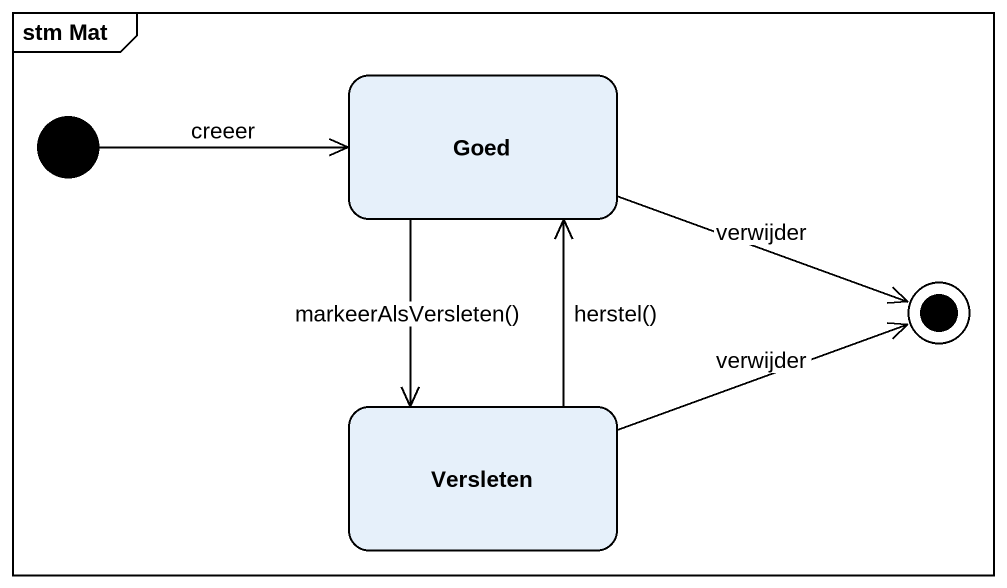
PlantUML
@startuml
mainframe stm Mat
hide empty description
state Goed
state Versleten
[*] -right-> Goed : creeer
Goed --> Versleten : markeerAlsVersleten()
Versleten -up-> Goed : herstel()
Goed -right-> [*] : verwijder
Versleten -right-> [*] : verwijder
@enduml
